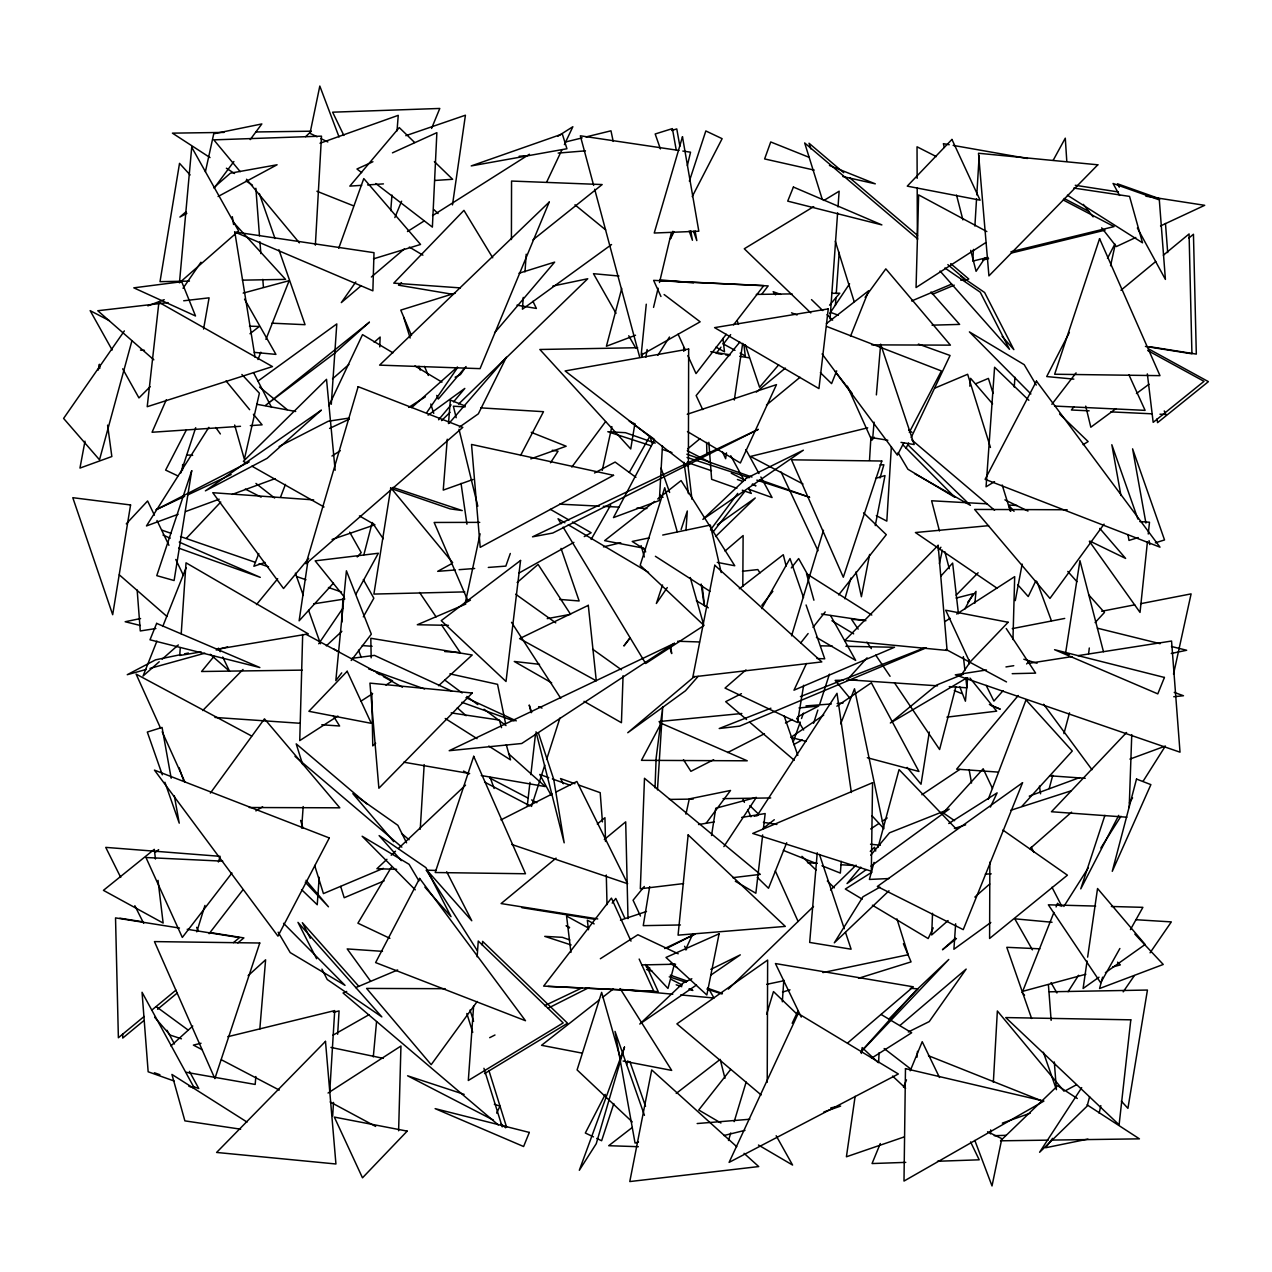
<?xml version="1.0" encoding="UTF-8"?>
<svg xmlns="http://www.w3.org/2000/svg" width="1272" height="1272" viewBox="0 0 1272 1272"><rect width="100%" height="100%" fill="white"/><g stroke="black" fill="none" stroke-linecap="round" stroke-linejoin="round"><path stroke-width="1.5" d="M511.423 239.534L511.551 181.053L602.165 184.551L532.92 239.883M767.223 1082.281L767.636 960.074L676.895 1023.881L761.149 1094.954M989.855 862.13L989.6 938.466L1067.415 875.184L1002.893 830.059M742.8 586.487L743.118 535.56L725.04 551.062M302.672 634.505L299.747 740.606L337.859 716.041M398.613 1130.776L400.95 1046.029L328.049 1093.014M1012.957 639.53L1014.69 576.645L956.687 614.026M182.437 470.417L182.643 464.503M623.073 675.718L621.436 722.719L584.007 701.333M1129.202 807.497L1131.762 734.612M655.032 787.845L656.129 758.128L662.744 706.691L657.465 789.88M379.756 346.89L380.137 337.048L374.191 342.279M932.535 913.296L931.692 934.952L948.069 920.578M341.898 622.072L342.915 598.444M878.618 1062.613L879.079 1052.771M315.361 245.178L321.498 136.152L213.807 139.856L240.233 171.672M662.442 445.884L659.357 500.516L613.47 517.593L654.603 439.762M990.459 1133.861L990.681 1129.902M993.353 1082.329L997.359 1010.97L1064.06 1091.249M329.718 1092.378L334.711 1010.588L227.768 1036.712M332.676 1116.053L333.502 1102.411M337.652 1034.263L339.083 1010.906L333.359 1012.305M420.237 829.249L424.18 764.599M869.523 460.178L870.954 436.678M891.37 446.663L886.822 521.123L876.313 515.621M973.462 249.423L972.746 261.094L988.026 257.373M974.893 226.05L976.546 198.798M976.785 194.902L979.17 155.947M180.274 647.607L179.734 655.493L201.167 651.9M181.212 633.806L186.03 562.812L308.317 633.901L216.749 649.277M331.292 404.273L336.794 323.931L258.152 380.98M523.253 297.41L522.442 309.191L611.562 244.542M525.002 271.874L526.211 254.193M685.958 530.504L687.309 510.994L681.108 529.502M782.328 1001.779L783.806 980.171M955.654 923.774L953.905 949.262L990.808 922.486M301.639 828.12L303.181 806.575M319.192 877.298L317.237 904.742L301.544 889.605M473.629 1005.85L468.319 1080.485L563.178 1022.927L478.256 941.042L477.143 956.767M482.358 945.287L482.629 941.36L567.551 1023.229L484.553 1073.6M830.044 318.859L837.612 212.806M838.025 206.923L839.138 191.213L823.906 200.467M835.402 305.423L835.958 297.569M836.245 293.641L839.186 252.397M1014.245 387.054L1014.945 377.259M390.743 210.627L391.967 195.061M397.023 130.889L398.247 115.339L320.019 143.243M447.251 439.222L443.244 490.102L473.041 479.465M448.491 423.576L450.352 400.092L465.059 405.959M841.285 861.367L840.347 873.101L821.966 865.771M917.033 1057.175L917.494 1051.34M255.847 1076.525L255.179 1084.444L185.712 1072.232M259.822 1029.048L265.61 959.803L248.135 975.688M817.244 852.749L809.676 942.441L851.111 949.198L845.53 932.471M874.071 422.177L872.751 437.775L887.824 440.239M876.376 394.892L880.653 344.187L914.202 444.548L901.021 442.386M373.3 1056.889L376.56 1021.591M967.69 677.674L965.416 701.206L959.724 686.721M969.01 663.936L969.391 660.025M974.877 603.151L976.006 591.385L967.722 602.228M646.271 304.199L641.168 355.079L700.157 321.816L664.111 294.532M969.821 386.179L970.616 378.341L992.573 403.844M1147.424 541.84L1140.03 612.42L1089.341 541.268M1148.25 534.002L1149.491 522.236L1139.807 521.584M527.292 805.748L529.963 782.423M530.853 774.648L535.528 733.817M762.675 834.941L755.854 893.246L735.327 881.258M763.359 829.106L765.172 813.555L741.656 817.435M1088.609 653.76L1089.293 647.989M452.482 204.903L465.425 115.211L405.816 135.691M855.134 1096.337L846.405 1156.789L904.154 1136.945M861.335 1053.455L862.178 1047.603L878.109 1062.518M1087.067 961.044L1083.108 988.487L1099.008 977.198M1087.639 957.132L1097.545 888.524L1145.15 944.46L1105.384 972.683M307.808 561.874L299.127 620.816L333.471 583.085M726.503 452.864L725.644 458.715L722.369 451.703M734.31 400.06L742.689 343.345M711.541 835.529L715.77 808.261L756.363 797.385L723.879 846.596M390.504 489.72L373.904 594.072L464.789 591.893M929.323 732.036L921.023 784.22L907.143 767.413M634.903 423.592L630.721 448.952L539.853 349.482L637.67 347.717M645.842 357.289L647.13 349.498M649.674 886.648L643.25 925.65L680.425 924.967M803.65 685.274L797.496 722.496L725.024 688.088L745.964 669.899M203.568 329.05L209.085 297.839L183.693 300.78M84.986 441.177L79.961 468.08L111.841 456.537L107.595 425.134M98.294 370.057L99.375 364.285L99.9 368.212M1015.279 600.623L1022.163 564.084M869.635 554.433L861.398 596.743L855.992 571.891M875.263 525.59L884.994 475.585L875.613 478.399M480.101 533.811L465.25 603.039L470.433 600.145M205.396 171.784L213.744 133.783L261.841 123.941L250.202 139.602M602.228 470.465L611.864 426.597M685.942 814.159L689.297 798.895L730.525 790.468L706.071 823.366M1110.567 265.753L1115.242 244.415M1173.515 674.128L1191.101 593.881L1140.555 603.707M1099.151 1113.207L1100.821 1105.622M939.388 563.687L942.361 550.172M641.66 357.225L642.583 353.393M653.538 307.395L658.117 288.235M659.484 282.495L671.362 232.681M687.357 165.614L690.553 152.195L682.826 151.05M363.872 554.767L371.742 524.382M955.844 686.848L939.595 749.51L894.47 682.794M1089.595 1096.734L1087.131 1106.115L1039.606 1152.273L1081.709 1087.639M621.738 288.458L606.41 346.238L635.523 335.236M674.399 964.224L667.975 988.455L645.54 964.494M1102.586 977.182L1099.58 988.519L1163.244 964.462L1134.831 934.109M1049.209 788.529L1052.755 775.268M1063.933 733.642L1069.514 712.829M874.007 862.4L869.396 879.445L889.048 878.539M878.093 847.247L899.066 769.592L956.608 829.36M131.843 341.071L99.502 459.796L63.6 418.424L124.354 330.911M844.878 598.794L850.92 578.045M880.017 478.002L883.865 464.789L879.97 464.852M791.566 635.841L823.477 530.265M728.49 1140.491L730.764 1132.955M734.183 1121.634L746.155 1082.043M766.65 1014.182L773.487 991.572L797.639 1014.754M196.778 931.851L204.951 905.426M218.387 861.987L220.135 856.326L105.735 847.375L120.729 877.426M531.489 806.448L544.782 765.092M546.61 759.463L559.903 718.108M813.555 723.307L817.832 710.078M819.677 704.402L829.439 674.16M180.831 472.945L195.697 427.694M672.904 231.297L670.455 238.739L674.081 231.711M689.36 181.133L705.833 130.952L722.13 138.68L692.222 196.604M613.82 1103.571L601.624 1140.746L596.727 1138.424M626.635 1064.553L627.859 1060.832M1104.907 815.336L1080.771 888.858L1118.74 815.352M662.537 584.993L656.352 603.5L667.275 587.569M510.31 553.479L505.827 566.104L488.305 567.439M793.203 741.958L800.247 722.114M801.519 718.521L803.443 713.115M338.734 248.247L363.776 178.573L420.555 244.463L373.475 258.852M988.217 799.341L1026.011 699.934L1072.28 751.037L1021.877 806.369M258.788 553.527L253.875 566.263L265.037 562.431M280.54 497.145L285.453 484.409M257.946 359.547L260.84 352.201M265.928 339.37L289.157 280.667L243.19 293.101M840.665 723.816L854.514 688.772L883.913 828.692L872.051 815.829M1053.9 912.453L1022.688 991.333L1085.875 974.225M1056.078 906.952L1057.525 903.279L1060.323 906.014M156.917 641.12L143.052 676.02L159.223 661.774M162.768 626.428L186.141 567.662M836.69 370.868L831.586 383.619L820.361 372.648M850.507 336.269L868.712 290.716L826.403 323.613M786.7 842.732L768.511 888.269L757.269 877.298M394.861 217.576L401.602 201.215M431.558 128.456L439.794 108.454L332.628 112.19L343.853 135.452M880.288 1143.544L872.051 1163.546L905.775 1162.37M903.502 1087.163L906.491 1079.88M910.227 1070.786L922.216 1041.688L939.483 1077.479M166.314 399.71L152.052 432.257L240.488 426.295M685.497 949.818L692.874 933.791M806.464 663.491L793.982 690.187L894.518 647.257L845.896 646.303M328.892 405.704L362.52 334.631L392.953 352.821M546.626 182.198L561.858 149.985M564.402 144.626L572.861 126.723L557.836 136.263M496.668 1113.111L499.976 1106.131L494.331 1104.271M906.046 448.3L908.59 442.958M911.134 437.6L950.057 355.476L918.4 344.076M792.17 1023.292L798.101 1010.763M933.219 927.892L928.178 938.561L872.385 905.203M990.395 807.068L997.121 792.854L948.753 823.509M1035.917 580.652L1028.237 596.552L1017.807 584.818M1069.386 332.453L1046.697 376.56L1073.838 379.12M1107.499 258.359L1114.765 244.24M186.428 429.841L165.63 470.099L177.857 475.887M605.265 1094.397L585.327 1133.018L593.468 1136.882M520.566 455.487L543.494 411.683L480.8 407.867M903.804 442.863L897.396 455.138L822.11 353.934M909.305 432.353L941.407 370.963L826.673 326.459M355.921 594.199L378.325 553.256L315.154 560.841L344.251 596.918M1053.152 160.351L1065.284 138.171L1066.795 161.306M964.701 609.177L973.191 593.706L956.115 598.078M1119.885 948.483L1100.693 982.779L1048.367 904.821L1095.637 906.077M1130.426 929.625L1142.892 907.333L1111.394 906.491M363.315 616.841L373.841 598.206L363.331 579.539M761.674 608.604L790.007 558.551L803.522 597.554M591.13 539.455L610.703 505.063M629.29 472.405L649.833 436.312L652.472 443.801M391.251 867.409L357.909 923.202L389.884 938.339M208.862 427.344L146.471 525.94L178.16 514.27M1063.837 906.475L1088.164 868.045M1100.852 847.995L1120.95 816.242M1129.409 802.87L1132.589 797.862M1143.162 781.151L1165.375 746.06L1129.934 759.098M657.863 355.301L669.485 337.016M1068.098 991.715L1078.577 975.258M550.49 462.785L558.058 451.194L552.287 450.272M757.015 815.845L837.008 693.304L851.35 792.52M829.773 313.437L849.585 283.783M984.91 258.105L976.085 271.318L970.711 250.361M318.716 643.759L342.756 608.382M961.425 674.875L970.17 662.012M426.724 412.605L457.682 367.417M183.041 288.283L200.96 262.239M1123.192 991.858L1134.386 975.592M1150.063 952.808L1171.337 921.898L1135.785 919.704M355.858 281.923L341.309 302.609L360.851 285.962M466.061 366.559L460.4 374.588L455.138 377.196M210.373 793.108L264.465 718.839L339.815 807.815L249.248 807.513M865.119 297.314L885.821 268.869L950.407 345.141L871.829 344.871M477.223 1001.462L431.192 1064.68L366.606 988.423L445.184 988.694M1104.048 524.144L1049.957 598.412L974.622 509.436L1067.16 509.754M214.094 188.177L233.889 161.544M571.812 467.062L605.583 421.62M1052.596 1138.361L1045.616 1147.757L1087.942 1139.092M629.815 638.035L623.884 645.969L629.958 638.21M710.476 529.931L737.744 493.377M341.739 672.872L335.824 680.615L346.413 570.794L371.329 634.172L351.215 660.486M231.949 872.99L182.325 937.432L145.962 857.519L222.711 861.16M209.133 933.696L243.031 889.684M726.28 334.298L696.023 373.586L687.866 355.667M733.547 324.869L763.804 285.596L653.617 280.365L660.947 296.503M716.136 353.473L720.97 347.177M723.402 344.044L730.653 334.615M762.135 293.752L768.177 285.898L659.961 280.762M612.182 903.12L615.807 898.414L624.775 918.13M1051.864 404.305L1076.064 372.887M1073.838 406.865L1071.422 409.997L1089.134 410.84M712.59 532.618L745.408 490.69M761.817 605.345L772.867 591.305M791.295 567.916L798.657 558.567L809.294 577.552M730.669 1069.45L698.741 1109.995L720.922 1123.017M800.788 642.821L808.118 633.551M812.999 627.366L825.21 611.927M838.646 594.93L886.298 534.669L863.561 512.839M874.246 437.234L871.781 440.303L847.375 386.163M739.811 342.073L696.15 395.576L702.701 409.6M644.3 886.473L633.074 900.226L640.436 916.015M214.062 656.304L201.58 671.505L302.116 670.121M256.483 604.598L277.709 578.744M308.683 558.456L283.529 588.507L212.774 492.709L313.659 499.896M438.586 419.776L451.083 404.846M453.579 401.857L464.821 388.421L428.108 415.165M860.762 867.154L847.025 883.579L866.168 869.619M870.748 855.197L889.494 832.81L949.166 809.151L870.954 866.137M1018.252 695.514L956.624 769.131L998.17 772.104M465.139 367.449L438.284 399.058L436.757 395.417M494.554 332.835L554.656 262.111L519.008 273.242M778.655 364.873L759.575 387.26L745.281 344.744M829.583 305.153L839.759 293.212L831.808 293.323M449.223 423.163L506.367 357.241L478.336 413.845L459.351 427.169M698.137 676.37L685.481 690.775L627.748 732.736L694.607 676.386M1003.067 690.696L993.909 701.095L986.182 685.385M1026.631 663.952L1029.255 660.979M860.683 1052.039L915.458 990.983L948.785 959.47L860.778 1052.103M848.615 678.278L867.059 657.863M940.787 576.2L952.633 563.067L958.436 613.74M357.225 556.961L361.2 552.605L349.689 532.173M1095.097 622.596L1104.446 612.468L1088.737 594.867M126.278 523.841L147.6 500.977L154.421 515.176M938.227 550.124L940.93 547.246M186.618 538.072L220.772 502.043M1126.579 732.497L1051.451 811.743L1126.913 817.212M889.176 1018.824L918.066 988.853L910.243 988.296M202.693 710.555L243.016 669.47M956.147 595.153L978.12 572.75M150.144 386.704L138.95 397.929L122.684 368.832M715.564 536.561L755.25 497.972L717.36 524.843M441.543 420.619L450.065 412.351M458.572 404.083L587.744 278.743L552.875 286.041M728.347 989.123L813.508 906.475M830.552 889.955L856.104 865.151M870.287 851.381L874.548 847.247L875.724 851.016M305.598 136.692L311.306 131.191L255.751 131.97M888.985 890.782L834.305 942.822L862.957 896.792L879.874 887.156M386.927 859.284L376.91 868.728L396.641 869.301M391.204 855.245L395.497 851.207M398.359 848.504L465.536 785.142M326.332 645.842L341.85 631.325M375.685 743.198L372.76 745.869L371.806 693.049M438.57 685.735L472.214 655L370.82 638.274L371.17 657.847M170.909 1045.902L192.756 1026.043M955.447 938.179L942.488 949.755L956.449 938.561M411.635 407.628L457.316 367.099M162.164 659.182L178.319 644.936M332.517 378.849L348.894 364.476M974.845 897.062L989.727 884.008M1029.907 848.726L1071.581 812.156M185.855 211.899L179.909 217.051L186.857 213.314M214.094 187.366L230.439 173.167L277.089 164.772L218.084 196.508M517.148 582.528L538.088 564.402L570.572 614.312L547.23 618.637M401.539 282.623L398.549 285.182L452.912 294.357M847.549 1043.056L913.296 986.818L775.443 963.556L801.265 1017.107M371.376 276.994L404.448 248.819M900.004 1025.423L966.163 969.089L929.228 1021.591L908.303 1031.989M687.659 448.889L699.87 438.792M756.363 392.078L785.38 368.101M709.951 451.751L706.898 454.279L706.612 442.418M766.444 405.037L800.04 377.275M144.118 1016.471L118.376 1037.745L115.529 917.891L179.463 928.051M151.686 1010.207L175.918 990.173M233.46 942.616L239.518 937.607L187.207 929.291M143.959 1020.526L122.748 1038.047L122.653 1034.12M157.585 1009.268L177.269 992.987M237.832 942.918L243.89 937.909L210.961 932.678M1120.934 290.27L1155.771 261.491M1163.339 255.227L1189.082 233.953L1191.928 353.807L1145.436 346.413M1188.907 238.007L1193.454 234.255L1196.316 354.109L1149.809 346.715M556.071 858.123L501.104 903.565L597.729 918.925M597.299 824.033L604.931 817.721L605.504 841.444M604.327 839.52L625.697 821.855L628.002 918.654M155.582 852.129L158.666 849.632M654.571 501.438L604.629 540.648L643.473 548.153M657.703 498.974L681.108 480.593L734.755 565.754L717.281 562.383M599.303 999.951L541.554 1045.314L582.337 1053.168M602.419 997.502L613.343 988.916M249.996 333.741L259.297 326.475L249.471 326.173M763.327 828.263L774.298 819.724M739.318 588.777L783.282 554.719L786.128 566.072M632.264 1127.469L608.716 1145.706L638.337 1146.692M676.227 1093.427L720.191 1059.385L724.945 1078.29M1115.989 408.63L1090.82 427.217L1085.716 406.118M1136.437 393.525L1149.014 384.239M696.515 984.989L639.768 1024.04L683.175 983.002L691.825 978.74M711.112 974.94L740.288 954.859L710.873 969.359M823.731 715.087L790.882 737.363L806.178 741.433M836.881 706.183L871.368 682.794L918.941 771.468L867.329 757.73M870.7 828.962L878.952 823.445M882.259 821.235L887.204 817.928M921.882 794.762L959.851 769.385M703.686 625.713L645.683 663.491L563.13 527.149M985.657 242.682L916.063 287.536L918.623 194.902L986.849 231.568M361.057 701.095L372.648 693.622M385.909 685.067L392.539 680.806L306.186 634.394M945.096 621.499L950.057 618.303M600.352 958.738L637.892 934.729L678.199 953.777M407.469 231.536L424.164 220.946M432.528 215.652L529.422 154.246M331.944 456.028L340.276 450.733M408.678 407.406L425.357 396.832M872.02 872.131L845.323 889.033L862.241 899.145M871.59 1058.161L911.69 1032.753L881.162 1014.5M813.73 206.62L744.279 248.771L810.805 312.912M255.863 810.9L262.636 806.798M994.545 481.643L986.07 486.779L994.593 367.258L1028.857 400.298M1083.076 444.659L1088.148 441.575L1059.608 414.052M966.625 678.008L890.352 723.005L936.51 685.099L963.302 674.144M332.803 1035.297L369.023 1014.706M518.722 573.179L573.91 542.365M584.261 536.593L591.162 532.745L572.448 521.997M451.385 563.846L437.679 571.335L455.201 569.983M793.633 744.613L802.203 739.938M1065.984 1090.422L1076.382 1084.825M594.517 472.993L615.123 462.07L635.905 477.334M249.185 461.895L155.995 509.786L184.631 496.366M279.077 446.52L328.303 421.223L349.069 418.075M713.672 759.702L690.903 771.325L683.477 759.718M727.663 752.547L764.424 733.769M785.444 723.037L792.44 719.459M797.687 716.772L818.691 706.04L798.991 707.963M741.417 693.669L725.676 701.667L746.553 719.507M500.93 819.899L552.143 793.982M555.673 792.202L576.868 781.469L627.621 883.722L511.726 844.449M489.672 1037.682L494.983 1034.995M548.105 1008.203L588.825 987.66M666.735 948.356L695.068 934.061L664.62 948.546M544.639 1005.675L582.258 987.772M188.208 494.697L231.154 474.551M329.575 428.41L349.259 419.172M1135.785 237.482L1116.355 246.561L1101.679 227.815M1160.525 225.939L1204.695 205.317L1145.865 196.206M372.935 161.735L356.955 169.001L361.661 172.626M392.46 152.847L436.868 132.654L432.385 227.1L375.812 183.518M465.791 604.057L417.311 624.743L448.428 625.347M911.627 300.971L951.679 284.085M960.773 280.238L964.414 278.711L947.847 264.624M932.392 294.373L954.239 285.151M965.146 280.555L968.787 279.013L950.709 263.638M934.968 388.055L967.642 374.27L990.459 447.458M975.703 383.762L988.408 378.404L993.082 393.414M383.333 868.347L323.438 893.596L314.661 865.453M384.128 880.892L344.203 897.73L340.689 886.457M346.684 991.444L343.043 992.987L498.274 1124.909M355.778 987.613L397.659 969.964M926.191 647.846L739.668 726.137L719.205 728.522L770.896 708.202M800.422 696.595L924.092 647.989M147.854 305.852L164.215 299.667M185.617 511.535L219.181 499.196M232.235 494.395L275.118 478.622M1029.255 796.129L1079.594 777.605M530.79 458.874L566.167 446.233L531.235 432.321M754.328 816.322L758.048 814.986M1002.336 1123.128L1030.272 1113.159M823.874 1111.951L840.617 1106.083L830.839 1107.832M332.072 539.455L374.89 524.795L359.42 515.891M687.262 414.259L776.477 384.637L740.368 462.976L687.452 431.574M620.466 920.149L646.494 911.499M954.398 828.469L965.655 824.828M1010.731 810.296L1070.833 790.914M671.6 130.539L676.768 128.917L679.884 146.248M1138.233 537.547L1128.995 540.425L1127.946 534.574M1155.31 542.826L1164.532 539.948L1132.589 448.841L1145.913 523.062M638.512 1142.002L635.062 1143.083L615.028 1031.417L644.443 1115.321M455.201 293.132L400.775 310.114L411.492 335.522M858.521 978.279L911.054 961.886L903.406 943.729M782.503 992.081L790.007 989.823M146.201 669.454L127.264 674.701L155.582 659.834L180.688 654.635M149.985 668.404L204.871 653.188M216.224 650.04L227.593 646.892M1112.698 966.974L1120.346 964.892L1117.563 962.157M564.927 142.13L582.194 137.885M586.026 136.931L610.973 130.809L613.199 141.399M723.895 1135.53L744.995 1130.347M1010.938 251.776L1114.065 226.591L1063.265 199.99M982.859 260.013L988.583 258.614M1011.494 253.017L1105.066 230.153M867.711 427.821L750.432 456.457L802.982 483.98M201.04 1043.247L193.392 1045.107L202.153 1049.686M603.469 546.88L620.752 542.747M649.372 537.849L632.232 541.459L645.461 549.933M662.712 535.051L710.348 525.05L721.208 572.559M766.714 984.337L784.156 980.68M822.904 972.571L908.16 954.731L896.951 918.909M140.572 618.526L125.165 621.738L140.349 625.49M184.551 653.824L188.399 653.029M1171.274 653.474L1186.665 650.262L1171.48 646.51M1012.242 628.622L1064.728 618.431M1101.663 611.26L1134.719 604.836M698.535 824.542L714.212 821.951M155.868 628.527L140.286 630.96L137.153 590.017M313.659 603.85L344.839 598.985M986.484 669.978L955.304 674.844L1180.019 752.181L1171.56 641.04L1078.036 655.652M1005.961 666.926L1013.752 665.701M1029.334 663.269L1072.201 656.575M351.931 658.34L374.429 655.382L451.64 691.03M946.909 717.138L996.692 711.159L970.011 678.087M683.589 883.579L640.325 888.778L644.491 778.289L760.306 874.373L732.767 877.68M168.079 302.593L97.785 310.734L153.833 359.817M742.451 571.271L757.842 569.57L759.941 572.909M1173.754 696.738L1183.485 695.736L1174.231 692.413M741.846 713.497L659.087 721.542L661.217 724.849M988.598 525.67L915.427 532.539L997.264 588.348M519.151 156.265L525.002 155.788M558.138 153.085L585.438 150.843M697.167 1123.542L749.796 1119.249M459.097 569.681L474.663 568.489M806.003 705.896L831.316 703.957M837.167 703.511L843.002 703.066M361.693 185.33L349.832 186.109L399.265 127.582L414.704 142.544M367.624 184.933L383.429 183.884M434.833 180.465L452.625 179.288L434.372 161.592M250.314 425.627L262.096 424.832L253.398 414.243M985.307 874.118L991.206 873.848M937.528 1161.257L979.202 1159.81L970.568 1141.906M994.259 1135.705L1006.009 1135.308M932.058 325.171L959.613 324.408L930.977 291.988M1012.194 673.683L1035.631 673.127L1006.216 628.495M843.098 680.186L835.179 680.377L850.332 698.71M847.041 680.107L856.915 679.868M642.106 964.923L675.591 964.208M189.433 281.112L160.018 281.653L179.527 163.357L190.132 174.948M242.395 280.158L285.548 279.379L233.857 222.823M1049.368 991.81L1147.439 990.045L1127.93 1108.341L1121.316 1101.091M756.315 294.42L792.074 293.896M669.406 799.42L693.24 799.07M723.037 798.641L770.721 797.942M223.999 132.415L172.42 133.147L210.023 157.585M1048.144 1140.141L1000.523 1140.809L1057.668 1085.732L1077.289 1098.483M1052.119 1140.078L1139.426 1138.853L1087.099 1104.859M479.751 522.363L434.15 522.458L467.54 599.939M820.615 645.81L832.286 646.049M426.231 870.159L436.089 870.446M677.722 641.247L699.457 641.962M816.958 658.514L824.733 658.832L806.082 604.979M271.97 323.183L305.057 324.694L278.918 249.757M1039.86 948.817L1006.788 947.306L1031.608 1018.49M1054.583 406.07L1145.102 410.363L1128.948 374.843M1110.774 411.874L1152.098 413.829M1159.969 414.211L1165.868 414.481L1164.246 410.935M548.025 986.404L581.479 987.994M585.422 988.185L658.228 991.635L645.985 964.748M559.664 504.157L599.335 506.145M603.294 506.336L619.162 507.13M637.018 508.021L646.939 508.53M987.152 503.839L931.613 500.771L939.467 530.981M1008.966 505.048L1016.916 505.493M140.492 350.102L144.452 350.341M465.123 406.913L453.373 406.197L456.187 417.725M807.513 862.702L817.324 863.291M840.824 864.737L854.546 865.564M849.267 679.868L937.512 685.815M949.278 686.61L966.927 687.802L965.814 678.056M214.952 717.44L300.033 723.275M321.8 724.77L339.608 725.994L333.391 716.009M382.475 951.345L347.208 948.928L370.486 981.03M460.385 287.901L393.764 283.147L463.946 210.357L492.725 257.787M186.857 454.931L192.66 455.36M865.246 620.323L851.524 619.337L858.139 629.099M362.281 645.572L372.092 646.287M444.628 651.534L460.305 652.663L441.591 624.997M1049.607 775.761L1085.223 778.305M559.712 599.414L579.142 600.972L561.016 548.407M618.971 276.04L593.468 273.687L616.014 313.341M660.168 279.84L693.51 282.925M254.336 352.376L275.913 354.379L244.558 299.19M1052.055 922.264L1014.786 918.813L1032.419 949.85M619.83 989.314L672.793 994.211M680.647 994.927L713.99 998.011L708.107 987.66M870.541 844.242L880.367 845.244M539.535 664.318L514.27 661.472L551.698 682.857M1073.791 188.065L1129.552 196.397L1142.51 242.809L1067.399 195.204M678.946 150.462L580.334 135.802L593.658 185.426M236.56 232.22L374 252.683L372.871 290.843L234.589 231.917M821.474 614.042L865.882 620.672M451.147 712.877L499.403 720.095L501.518 727.663M240.647 1129.186L184.885 1120.871L171.927 1074.443L247.022 1122.063M1075.269 185.283L1118.422 191.961M763.407 822.332L776.89 824.463M710.73 351.708L730.064 354.793M739.716 356.319L749.383 357.861M717.98 353.68L721.844 354.3M725.708 354.92L729.572 355.524M521.87 907.683L595.296 919.37M119.902 918.193L143.148 921.882M516.973 305.169L536.387 308.444L532.936 301.305M403.765 762.198L469.654 773.535M481.277 775.538L545.227 786.557L508.609 753.755M949.23 144.706L943.363 143.672L944.349 147.472M953.141 145.39L1027.442 158.491M256.705 404.257L295.676 411.476M623.121 1061.039L671.68 1070.404L620.132 988.583M330.927 1047.413L383.285 1058.352M449.875 673.858L497.559 684.336L505.604 723.688M814.223 170.098L764.615 158.936L770.737 141.971L809.262 157.394M842.843 176.538L875.295 183.836L829.439 165.471M1069.243 654.317L1065.539 653.442L1079.944 560.634L1103.46 651.693M1097.45 628.193L1160.096 643.696M1023.833 659.246L1037.046 663.253M651.2 445.804L607.809 431.717L625.442 432.687L655.223 443.117M662.521 449.493L671.95 452.546M687.039 457.459L749.288 477.684M756.824 480.132L809.644 497.288L759.432 479.639M571.144 944.953L544.734 936.367L562.367 937.337L569.808 939.944M646.589 969.455L652.25 971.299M669.231 976.817L686.196 982.334M706.946 989.075L722.035 993.973M464.153 1094.365L407.597 1075.794L493.361 1120.091M181.419 1038.811L170.162 1035.106L154.659 1017.282M392.937 487.415L462.245 510.565L450.193 508.88L390.472 488.305M687.452 462.531L711.509 470.72M737.426 479.528L742.975 481.404M752.229 484.553L755.934 485.809L752.42 484.012M676.195 984.798L681.744 986.69M689.154 989.203L692.858 990.475L689.329 988.662M161.767 530.122L171.132 533.35M180.497 536.577L255.402 562.351M259.154 563.639L268.519 566.867M296.599 576.534L305.964 579.746M328.43 587.489L341.548 592.005M686.848 454.215L751.975 477.032M646.097 966.688L649.817 967.992M670.296 975.163L687.039 981.03M707.502 988.201L722.401 993.416M1159.985 198.893L1117.42 183.772L1119.296 187.191M748.636 489.211L772.072 497.543L760.847 476.984M736.885 488.289L711.652 479.321L708.806 442.338M742.292 490.213L751.307 493.425L748.493 488.273M574.944 783.711L560.539 778.575L563.337 783.727M578.553 784.983L600.193 792.679L602.435 821.887M548.773 777.669L539.757 774.457L550.983 795.016M552.382 778.941L570.413 785.349M154.373 1072.757L159.922 1074.729M193.233 1086.558L198.782 1088.53L189.433 1071.406M174.057 1080.993L148.156 1071.787L142.051 992.271L194.409 1088.228L188.86 1086.256M368.657 668.929L424.578 688.963M461.863 702.303L514.063 721.001M178.621 548.089L260.283 577.361L179.225 542.111M780.595 294.389L773.153 291.701L775.57 294.834M830.886 312.515L838.327 315.202M791.518 312.817L797.067 314.979M316.919 191.245L353.441 205.794M783.361 850.396L816.449 863.577M928.449 1055.712L1041.673 1100.821M954.286 690.569L961.648 693.542M991.063 705.435L1000.253 709.156L989.393 704.465M163.023 535.067L170.225 538.199M538.644 706.612L541.999 708.091M465.997 697.66L516.273 720.874M317.125 136.788L310.002 133.337L319.813 86.051L339.052 136.979M320.687 138.521L327.826 141.955M1004.912 499.864L1027.983 511.058M1090.12 541.204L1125.625 558.424L1099.787 528.421M987.581 1131.762L1001.827 1138.663L992.017 1185.949L974.845 1140.475M936.351 156.615L917.033 146.789L917.16 178.319M245.273 489.084L261.126 497.145M634.458 423.719L629.179 421.016L654.253 439.19M687.278 450.717L710.158 462.42M731.289 473.216L745.376 480.418M569.618 927.463L566.104 925.666L569.236 927.94M671.727 979.663L682.285 985.069M109.424 320.687L90.153 310.638L112.159 350.007M1064.123 198.464L1088.657 211.295M489.577 777.939L528.119 798.116M531.617 799.945L536.879 802.696M463.549 771.055L468.812 773.805M484.568 782.073L530.122 805.923M221.423 1059.783L279.236 1090.056M251.665 736.043L136.104 674.096L160.542 728.14M946.066 649.451L1006.518 681.935M330.163 1101.981L375.653 1126.436M1148.696 348.957L1208.4 381.648L1157.552 422.67L1157.075 418.79M1147.726 350.531L1204.028 381.33L1153.179 422.368L1147.344 373.873M723.084 343.806L735.025 350.341M740.145 353.139L745.265 355.953L743.882 344.458M715.961 347.161L724.499 351.819L722.894 338.432M594.167 923.917L587.33 920.181L588.491 929.753M588.745 928.194L566.565 916.047L570.937 952.426M333.375 648.752L338.559 651.63M376.544 672.793L379.994 674.717M383.444 676.64L402.429 687.23M246.816 463.262L243.381 461.323L326.522 379.326L335.14 470.258M251.951 466.188L324.026 506.987M914.6 473.613L970.409 505.35L907.985 444.898M550.315 509.309L569.045 520.041M816.417 637.383L855.674 660.407L830.552 615.537M758.462 1145.039L792.583 1165.057L776.159 1135.721M564.863 522.776L558.042 518.722L561.095 523.778M568.282 524.795L648.545 572.384M696.356 600.734L708.297 607.825M670.455 963.572L677.276 967.626M409.33 247.054L422.908 255.163M414.942 365.954L441.988 382.125M831.936 620.736L853.655 633.853M871.797 615.06L806.512 573.672L813.905 600.209M445.232 718.489L477.032 738.65M488.75 746.076L510.517 759.877L506.288 744.724M655.382 556.293L709.967 591.305M226.368 168.206L234.541 173.517M245.989 180.958L252.524 185.203M960.519 275.992L984.608 292.496L1013.864 349.641L1002.082 336.333M944.889 267.995L980.235 292.194L1009.491 349.323L940.04 271.031M908.717 430.079L911.944 432.289M954.604 820.694L943.172 812.872L983.192 768.765L992.462 788.449M515.685 594.231L555.753 622.851M592.609 649.181L621.452 669.788M659.882 494.951L663.078 497.288M156.424 1006.772L188.192 1030.097M444.898 680.138L462.133 692.954M466.824 696.452L477.795 704.593M484.06 709.251L506.002 725.565M884.167 1048.541L910.879 1069.116M255.942 483.424L274.609 498.02M574.96 204.824L605.663 229.898M259.552 387.07L287.17 409.632M843.702 172.706L809.04 143.243L810.805 148.904M849.728 177.826L917.557 235.463M917.7 238.993L804.667 142.941L822.348 199.625M911.801 439.921L994.561 510.247M366.924 803.952L296.201 743.85L302.641 764.488M401.539 833.367L409.059 839.759M294.993 756.347L401.841 847.136M501.152 1123.939L505.668 1127.787M749.542 722.051L794.285 760.274M119.298 574.817L166.966 616.491M210.182 654.269L229.548 671.203L222.711 657.02M457.348 707.852L466.14 715.723M736.742 1146.708L651.709 1069.911L629.783 1181.561L758.716 1166.567L744.072 1153.338M433.736 209.483L438.077 213.553M892.578 1076.064L905.616 1088.26M632.248 1121.92L577.091 1069.911L601.64 992.383L620.1 1057.334M811.504 299.604L822.777 310.575M827.007 314.677L832.635 320.162M749.828 805.621L758.287 813.857M801.964 856.342L816.052 870.048M827.325 881.019L834.368 887.872M1030.892 393.954L969.391 331.881L1024.198 364.666L1036.283 385.066M903.168 445.136L954.89 497.32L907.906 469.241L898.08 452.657M415.244 889.828L362.138 836.229L409.107 864.324L418.933 880.908M283.545 923.297L345.03 985.371L290.223 952.601L278.139 932.201M305.296 882.227L328.462 906.809L306.027 880.303M241.887 374.477L259.393 393.207L244.351 459.256L234.652 425.023M1021.909 992.319L1024.564 995.213M1014.054 511.328L1008.823 505.477L1010.874 511.042M1067.78 571.43L1076.939 581.686M427.328 870.652L471.769 920.753L446.695 871.781M401.332 860.635L379.12 835.593L425.929 867.647L451.003 916.635L424.864 887.156M358.688 986.198L302.339 922.677L310.32 938.259M393.716 841.651L352.853 793.664L397.866 825.321L406.563 842.843M246.514 179.241L299.365 242.857M390.806 487.78L452.657 562.606M226.034 380.916L249.662 409.695M1083.331 204.379L1093.109 216.876M835.052 371.345L852.049 393.207M1043.644 704.259L1091.996 769.703M215.763 427.487L220.374 433.943M866.932 642.122L871.336 648.625M875.74 655.128L890.066 676.291M372.235 522.49L383.238 538.756M419.569 592.466L436.089 616.872M511.519 622.326L560.777 698.36M426.454 870.382L477.175 950.454M796.622 718.219L803.65 730.017M1051.038 982.62L1056.921 992.971M628.75 335.76L635.603 347.844M684.59 946.273L686.546 949.723M1119.599 195.459L1113.048 183.47L1159.317 199.911L1165.406 279.411L1137.359 228.006M745.885 449.573L758.971 473.55M730.732 455.726L743.818 479.719M166.998 1030.272L174.471 1043.994M1031.258 847.2L1033.961 852.415M1051.976 887.252L1061.882 906.395M253.557 372.569L271.572 407.39M316.585 958.722L297.966 922.359L381.839 1016.9L327.222 979.504L321.911 969.121M134.848 905.696L143.672 923.361M156.997 520.487L168.938 545.306M175.775 559.489L183.454 575.453M218.45 648.148L220.151 651.693M781.056 471.976L818.023 550.76M644.061 548.407L645.667 551.921M678.087 334.154L685.417 350.277M631.007 941.137L611.435 898.112L543.653 986.102L653.84 991.333L639.164 959.056M196.619 927.336L198.241 930.897M742.784 798.768L744.406 802.378M747.666 809.596L750.925 816.815M775.332 870.954L798.116 921.5M162.18 731.75L184.996 782.201M424.498 366.384L428.33 375.463M358.513 650.199L361.264 657.481M1036.95 581.606L1051.356 620.609M490.118 777.287L494.108 788.465M295.39 573.163L303.308 595.455M308.587 610.306L320.465 643.743M661.043 468.128L669.629 492.455M1137.899 519.087L1111.823 444.723L1120.934 495.508M693.542 231.25L696.802 240.583L695.084 230.948M660.407 148.919L655.175 133.989L672.395 128.615L676.195 149.794M689.17 230.948L692.429 240.265L690.712 230.645M629.863 1061.563L645.54 1106.306M179.161 767.779L183.709 780.801M162.291 774.823L147.314 732.052L162.069 727.441L171.179 778.226M164.899 782.248L179.241 823.159L174.328 795.811M1043.358 1052.214L1056.428 1089.675L1054.313 1061.961M259.329 193.567L275.006 238.532M784.172 716.041L797.83 755.409M737.203 320.703L738.444 324.408M819.438 854.418L844.29 928.751M531.664 712.447L529.216 705.022L531.155 712.67M538.406 732.895L553.733 779.338L564.18 842.827L536.005 731.813M1002.177 484.998L1010.366 511.265M835.307 241.203L854.18 301.671M403.669 317.269L410.156 338.018M419.013 366.304L420.189 370.072M430.795 404.003L433.752 413.432M470.036 1010.016L473.582 1021.352M488.893 1070.483L506.59 1127.167M466.84 1013.482L472.739 1032.387M483.932 1068.289L502.217 1126.865M300.605 820.408L302.943 827.929M677.213 531.68L664.731 487.733L640.182 565.261L703.813 625.283L690.235 577.52M641.12 545.624L644.332 556.993M669.533 645.985L671.68 653.57L670.662 645.906M594.676 189.242L639.721 357.241M944.858 551.746L949.278 568.727M956.544 195.109L962.904 219.881M459.001 429.268L477.795 506.177M1149.061 540.648L1149.777 544.559M969.137 769.624L971.538 783.059M232.315 216.685L233.571 224.492M234.843 232.299L255.036 357.178M1039.447 786.064L1040.576 793.808M461.036 483.376L466.951 524.223M683.97 462.293L688.422 493.711M701.174 584.039L704.227 605.631M155.454 859.029L154.294 849.33L103.43 890.352L163.134 923.043L158.014 880.367M687.532 461.815L691.952 499.244M702.176 585.899L704.497 605.599M963.349 656.622L964.923 670.264M1165.47 223.475L1167.696 252.572M1048.414 984.735L1051.133 1020.367M255.863 188.272L259.488 235.781M259.933 241.728L260.855 253.605M262.811 279.347L263.415 287.265M683.684 347.415L683.78 351.358M606.299 875.025L607.014 904.662M917.192 188.161L917.382 239.375M688.661 349.037L688.39 466.538L565.118 370.947L688.661 349.037M905.473 1068.623L903.995 1181.068L1043.883 1101.091L905.473 1068.623M872.56 782.725L871.336 871.209L752.738 833.446L872.56 782.725M191.722 147.218L179.447 282.813L238.627 230.995L191.722 147.218M688.152 834.909L678.071 935.143L785.317 926.398L688.152 834.909M1130.808 1019.826L1119.106 1124.798L1005.755 1017.568L1130.808 1019.826M158.905 302.259L147.218 406.706L272.462 366.59L158.905 302.259M828.247 308.905L818.945 388.596L714.594 327.635L828.247 308.905M520.566 560.459L506.018 681.49L441.241 620.641L520.566 560.459M191.722 470.735L174.105 580.541L156.774 575.644L191.722 470.735M130.571 504.968L112.683 614.71L72.79 497.686L130.571 504.968M714.8 565.261L692.874 676.911L821.807 661.917L714.8 565.261M719.093 933.807L706.835 994.99L665.987 957.45L719.093 933.807M1136.516 779.052L1112.269 871.32L1150.89 784.633L1136.516 779.052M624.473 1047.11L596.25 1143.703L579.317 1170.288L624.473 1047.11M358.148 386.672L306.027 563.75L462.817 427.376L358.148 386.672M682.476 136.756L654.237 233.03L698.821 231.218L682.476 136.756M259.774 943.013L214.857 1078.592L154.453 941.598L259.774 943.013M473.709 756.315L435.215 872.528L525.495 873.753L473.709 756.315M881.814 461.021L843.304 577.234L791.518 459.812L881.814 461.021M1099.58 238.659L1054.647 374.238L1159.985 375.653L1099.58 238.659M156.647 623.375L150.001 639.8L259.854 667.546L156.647 623.375M793.41 187.048L787.718 201.135L881.878 224.905L793.41 187.048M529.311 1132.43L523.603 1146.517L435.135 1108.643L529.311 1132.43M1022.545 782.757L963.238 929.641L877.33 886.489L1022.545 782.757M1164.421 677.451L1157.79 693.876L1054.568 649.706L1164.421 677.451M549.218 202.073L480.053 368.642L379.613 365.128L549.218 202.073M798.18 1013.53L729.095 1162.385L898.35 1073.981L798.18 1013.53M329.305 837.962L277.964 936.16L154.453 770.117L329.305 837.962M419.633 878.411L375.606 962.586L525.495 1020.732L419.633 878.411M1036.473 381.091L985.116 479.305L1159.985 547.151L1036.473 381.091M661.17 723.275L641.454 760.338L747.252 760.799L661.17 723.275M347.177 671.266L308.873 711.302L371.297 723.339L347.177 671.266M951.949 139.443L907.254 186.141L980.092 200.165L951.949 139.443M407.183 1131.126L362.488 1177.824L334.329 1117.086L407.183 1131.126M1008.155 622.262L969.836 662.283L945.716 610.226L1008.155 622.262M472.214 693.017L378.881 788.227L369.929 683.128L472.214 693.017M1097.816 164.804L988.932 275.881L978.502 153.26L1097.816 164.804M325.489 1041.371L216.606 1152.448L335.935 1163.991L325.489 1041.371M938.132 545.338L844.815 640.532L947.083 650.437L938.132 545.338M746.267 478.352L702.86 519.389L803.363 450.208L746.267 478.352M369.341 322.245L334.79 353.091L265.419 405.466L369.341 322.245M321.212 410.252L267.072 458.349L205.38 490.865L321.212 410.252M674.446 643.314L521.727 743.5L449.191 750.703L674.446 643.314M613.549 475.315L480.212 547.342L471.53 444.453L613.549 475.315M758.144 429.411L552.764 533.032L532.523 536.832L758.144 429.411M588.3 605.345L519.612 638.608L596.282 680.806L588.3 605.345M562.319 133.989L471.228 165.917L566.93 148.745L562.319 133.989M181.689 281.7L133.799 287.838L195.506 315.981L181.689 281.7"/></g></svg>
